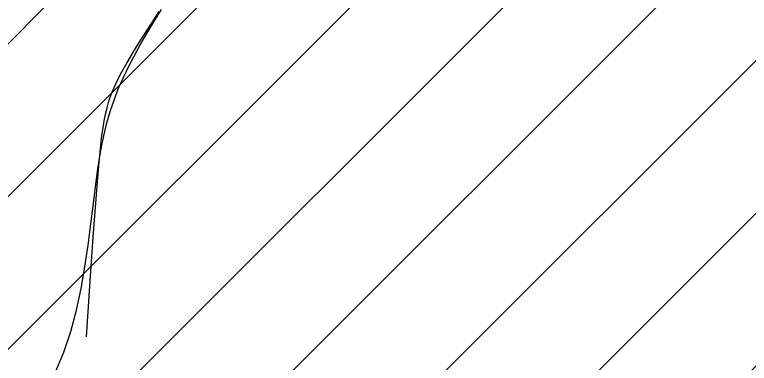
# Model space of a CAD drawing. Header units: metres. Extents: x 511779 to 512620, y 196282 to 196876.
# Drawn here: x 512543.9 to 512552.4, y 196388.38 to 196392.41 of the extents above; entities that cross this region are included whole.
import ezdxf

# ---------------------------------------------------------------- set-up
doc = ezdxf.new("R2010")
doc.units = ezdxf.units.M
doc.header["$MEASUREMENT"] = 0
for name, color, linetype in [('GRID', 7, 'CONTINUOUS'), ('KOP', 7, 'CONTINUOUS'), ('sungai', 45, 'CONTINUOUS')]:
    doc.layers.add(name, color=color, linetype=linetype)

msp = doc.modelspace()

# ---------------------------------------------------------------- hatches: boundary and pattern name
at = {"layer": 'KOP', "ltscale": 0.5}
h = msp.add_hatch(dxfattribs=at)
h.set_pattern_fill('ANSI31', color=1, scale=10, style=0)
h.set_pattern_definition([(45, (71.48764642782044, 0), (-0.8838834764831843, 0.8838834764831844), [])])
edge = h.paths.add_edge_path(flags=16)
edge.add_arc((512532.4233124773, 196433.4780518642), 3.056957776629637, 0, 360)
h.paths.add_polyline_path([(512523.8584816162, 196440.9503800698), (512543.8084816162, 196440.9503800698), (512543.8084816162, 196423.8503800698), (512523.8584816162, 196423.8503800698)])
h.paths.add_polyline_path([(512542.3834816162, 196440.9503800698), (512562.3334816162, 196440.9503800698), (512562.3334816162, 196423.8503800698), (512542.3834816162, 196423.8503800698)])
edge = h.paths.add_edge_path(flags=16)
edge.add_arc((512551.9547556879, 196433.4780518642), 3.056957776629637, 0, 360)
h.paths.add_polyline_path([(512560.9084816162, 196440.9503800698), (512580.8584816162, 196440.9503800698), (512580.8584816162, 196423.8503800698), (512560.9084816162, 196423.8503800698)])
edge = h.paths.add_edge_path(flags=16)
edge.add_arc((512570.1256127321, 196433.4780518642), 3.056957776629637, 0, 360)
h.paths.add_polyline_path([(512579.4334816162, 196425.2753800698), (512599.3834816162, 196425.2753800698), (512599.3834816162, 196408.1753800698), (512579.4334816162, 196408.1753800698)])
edge = h.paths.add_edge_path(flags=16)
edge.add_arc((512589.1438301366, 196417.6648362418), 3.056957776629637, 0, 360)
h.paths.add_polyline_path([(512560.9084816162, 196425.2753800698), (512580.8584816162, 196425.2753800698), (512580.8584816162, 196408.1753800698), (512560.9084816162, 196408.1753800698)])
h.paths.add_polyline_path([(512542.3834816162, 196425.2753800698), (512562.3334816162, 196425.2753800698), (512562.3334816162, 196408.1753800698), (512542.3834816162, 196408.1753800698)])
h.paths.add_polyline_path([(512523.8584816162, 196425.2753800698), (512543.8084816162, 196425.2753800698), (512543.8084816162, 196408.1753800698), (512523.8584816162, 196408.1753800698)])
h.paths.add_polyline_path([(512505.3334816162, 196425.2753800698), (512525.2834816162, 196425.2753800698), (512525.2834816162, 196408.1753800698), (512505.3334816162, 196408.1753800698)])
h.paths.add_polyline_path([(512523.8584816162, 196409.6003800698), (512543.8084816162, 196409.6003800698), (512543.8084816162, 196392.5003800698), (512523.8584816162, 196392.5003800698)])
h.paths.add_polyline_path([(512505.3334816162, 196409.6003800698), (512525.2834816162, 196409.6003800698), (512525.2834816162, 196392.5003800698), (512505.3334816162, 196392.5003800698)])
h.paths.add_polyline_path([(512542.3834816162, 196409.6003800698), (512562.3334816162, 196409.6003800698), (512562.3334816162, 196392.5003800698), (512542.3834816162, 196392.5003800698)])
h.paths.add_polyline_path([(512560.9084816162, 196409.6003800698), (512580.8584816162, 196409.6003800698), (512580.8584816162, 196392.5003800698), (512560.9084816162, 196392.5003800698)])
h.paths.add_polyline_path([(512579.4334816162, 196409.6003800698), (512599.3834816162, 196409.6003800698), (512599.3834816162, 196392.5003800698), (512579.4334816162, 196392.5003800698)])
h.paths.add_polyline_path([(512597.9584816162, 196393.9253800698), (512617.9084816162, 196393.9253800698), (512617.9084816162, 196376.8253800698), (512597.9584816162, 196376.8253800698)])
h.paths.add_polyline_path([(512579.4334816162, 196393.9253800698), (512599.3834816162, 196393.9253800698), (512599.3834816162, 196376.8253800698), (512579.4334816162, 196376.8253800698)])
h.paths.add_polyline_path([(512560.9084816162, 196393.9253800698), (512580.8584816162, 196393.9253800698), (512580.8584816162, 196376.8253800698), (512560.9084816162, 196376.8253800698)])
h.paths.add_polyline_path([(512542.3834816162, 196393.9253800698), (512562.3334816162, 196393.9253800698), (512562.3334816162, 196376.8253800698), (512542.3834816162, 196376.8253800698)])
h.paths.add_polyline_path([(512523.8584816162, 196393.9253800698), (512543.8084816162, 196393.9253800698), (512543.8084816162, 196376.8253800698), (512523.8584816162, 196376.8253800698)])
edge = h.paths.add_edge_path(flags=16)
edge.add_arc((512571.015476445, 196385.1874459698), 3.056957776629637, 0, 360)
edge = h.paths.add_edge_path(flags=16)
edge.add_arc((512551.7902022585, 196384.4810332218), 3.056957776629637, 0, 360)
edge = h.paths.add_edge_path(flags=16)
edge.add_arc((512532.9876566586, 196384.4810332218), 3.056957776629637, 0, 360)
edge = h.paths.add_edge_path(flags=16)
edge.add_arc((512533.8991902632, 196400.4207571687), 3.056957776629637, 0, 360)
edge = h.paths.add_edge_path(flags=16)
edge.add_arc((512514.3970986343, 196399.6911002335), 3.056957776629637, 0, 360)
edge = h.paths.add_edge_path(flags=16)
edge.add_arc((512515.1553478268, 196416.9260769553), 3.056957776629637, 0, 360)
edge = h.paths.add_edge_path(flags=16)
edge.add_arc((512533.5705415693, 196417.021041805), 3.056957776629637, 0, 360)
edge = h.paths.add_edge_path(flags=16)
edge.add_arc((512552.1483038872, 196417.1058428977), 3.056957776629637, 0, 360)
edge = h.paths.add_edge_path(flags=16)
edge.add_arc((512552.9491663512, 196400.5564671168), 3.056957776629637, 0, 360)
edge = h.paths.add_edge_path(flags=16)
edge.add_arc((512570.3513969104, 196400.5564671168), 3.056957776629637, 0, 360)
edge = h.paths.add_edge_path(flags=16)
edge.add_arc((512570.2938623375, 196416.8525121193), 3.056957776629637, 0, 360)
edge = h.paths.add_edge_path(flags=16)
edge.add_arc((512589.2652339239, 196401.2037743192), 3.056957776629637, 0, 360)
edge = h.paths.add_edge_path(flags=16)
edge.add_arc((512589.7984543237, 196384.8210215771), 3.056957776629637, 0, 360)
edge = h.paths.add_edge_path(flags=16)
edge.add_arc((512608.2133144493, 196384.9435886213), 3.056957776629637, 0, 360)

# ---------------------------------------------------------------- linework, layer by layer
at = {"layer": 'GRID', "color": 42, "ltscale": 30}
msp.add_lwpolyline([(512544.3680417712, 196388.2589486658), (512544.4709471405, 196388.5064778652), (512544.5516818, 196388.7448454419), (512544.6176836403, 196388.9893933162), (512544.6720835979, 196389.240073517), (512544.7169358715, 196389.4929906), (512544.7542946598, 196389.7442491209), (512544.7862141614, 196389.9899536357), (512544.8147485752, 196390.2262087001), (512544.8419520996, 196390.4491188698), (512544.8698789335, 196390.6547887006), (512544.9002987737, 196390.8404816097), (512544.9338433105, 196391.0080964595), (512544.9708597323, 196391.160690974), (512545.0116952278, 196391.3013228768), (512545.0566969853, 196391.4330498918), (512545.1062121935, 196391.558929743), (512545.1605880408, 196391.682020154), (512545.2201717157, 196391.8053788487), (512545.2852531093, 196391.9315545226), (512545.3558929228, 196392.0610597575), (512545.4320945601, 196392.1938981068), (512545.513861425, 196392.330073124), (512545.6011969213, 196392.4695883623)], dxfattribs=at)
at = {"layer": 'sungai', "color": 43, "ltscale": 30}
msp.add_lwpolyline([(512544.7329059792, 196388.6838517209), (512544.7768495225, 196389.3278451268), (512544.8127081388, 196389.8373829244), (512544.8417032929, 196390.2308655245), (512544.8650564493, 196390.5266933381), (512544.8839890724, 196390.7432667758), (512544.899722627, 196390.8989862486), (512544.9134785779, 196391.0122521672), (512544.9264783894, 196391.1014649425), (512544.9399282471, 196391.1822724972), (512544.9549732203, 196391.2593128015), (512544.9727430989, 196391.3344713375), (512544.9943676729, 196391.4096335871), (512545.0209767325, 196391.4866850327), (512545.0537000675, 196391.5675111561), (512545.0936674681, 196391.6539974395), (512545.1420087243, 196391.748029365), (512545.1994018288, 196391.8508916768), (512545.2647175853, 196391.9614661681), (512545.3363749999, 196392.0780338943), (512545.412793079, 196392.1988759107), (512545.4923908287, 196392.3222732726), (512545.5735872556, 196392.4465070353)], dxfattribs=at)

doc.saveas('drawing.dxf')
